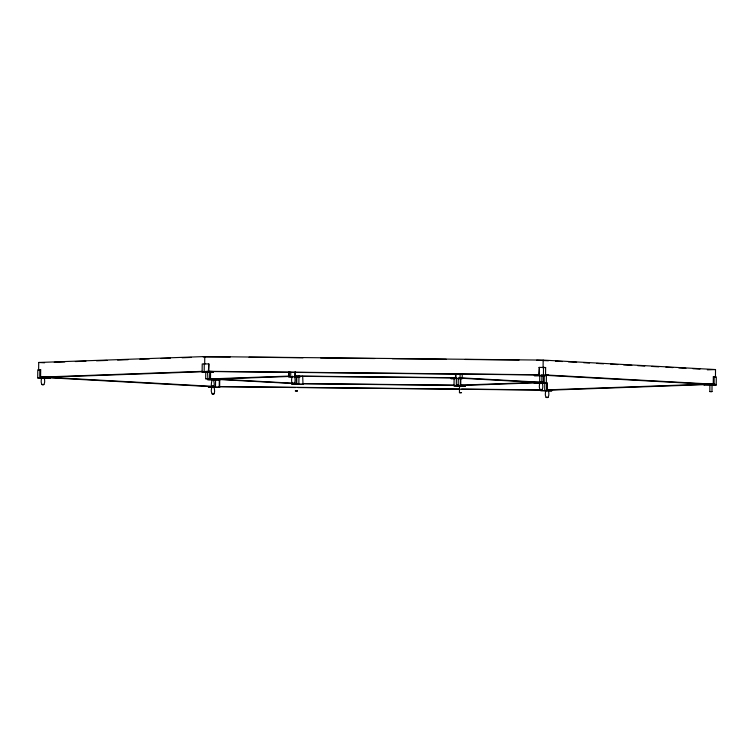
<?xml version="1.0" encoding="UTF-8"?>
<svg xmlns="http://www.w3.org/2000/svg" width="754" height="754" viewBox="0 0 754 754"><rect width="100%" height="100%" fill="white"/><g stroke="black" fill="none" stroke-linecap="round" stroke-linejoin="round"><path stroke-width="1.13" d="M37.7 377.905L50.009 378.131L37.7 377.905L37.785 369.818L40.678 369.752L40.603 377.113L49.095 377.198M38.633 370.393L38.718 362.476L204.768 356.557L543.172 360.101L715.527 369.554L715.442 377.471M39.745 377.839L39.83 369.743L40.678 369.752M44.071 377.245C46.918 387.405 38.812 387.292 41.875 377.217M206.285 372.278L202.129 372.052L202.213 363.965L204.692 363.909M202.129 372.052L204.174 371.976L204.259 363.89L208.849 363.956L208.773 371.307L213.099 371.552M204.683 364.474L204.768 356.557M207.538 371.42L207.878 378.762L205.691 378.734L205.767 371.373L207.953 371.402M207.322 372.335L213.523 372.306L208.33 372.024L208.849 363.956M211.978 379.827L207.595 379.686L209.64 379.611L209.725 371.524M210.564 372.58L210.498 378.885L218.99 378.979M211.77 386.359C210.187 384.625 213.194 377.82 211.855 379.008M212.204 386.566C208.669 394.653 216.492 398.027 214.164 387.631M211.921 386.368C216.841 387.839 212.081 377.481 213.966 379.017M219.734 379.168L219.65 387.254L215.484 387.207L215.578 379.121M219.235 386.538L219.32 379.177M292.816 377.028L288.659 376.802L288.707 372.174M289.102 376.086L289.14 371.882M288.659 376.802L290.695 376.727L290.752 372.099M294.484 376.152C297.34 386.35 289.216 386.105 292.288 376.123M295.888 377.009L300.054 377.057L294.861 376.774L294.908 372.146M295.342 371.854L295.304 376.058L299.63 376.293M296.397 377.104L296.322 383.409L292.156 383.55M302.684 376.208L303.014 384.286L291.732 384.304L296.737 384.125L296.812 377.188M303.014 384.286L298.857 384.238L298.942 376.152M454.031 385.859L465.312 386.123L454.031 385.859L454.115 377.773M455.539 373.532L455.491 377.735L451.326 377.886M455.058 378.678L450.901 378.631L455.897 378.451L455.953 373.833M457.273 385.237L456.311 385.2L456.387 377.839M458.187 385.907L458.281 377.82M460.675 392.693L461.561 392.664L459.45 392.655L459.525 385.303M462.23 373.993L462.183 378.612L460.063 378.499L460.11 373.871M460.308 385.831L460.392 377.745M464.907 385.36L460.732 385.124L460.817 377.773M540.543 375.822L534.266 375.662L539.27 375.483L539.355 367.396L538.856 374.766L534.69 374.908M540.637 382.269L539.685 382.231L539.76 374.87M539.968 382.429C537.055 392.297 545.104 392.711 542.154 382.457M540.929 382.269L541.796 382.259L541.947 374.898M543.087 368.018L543.172 360.101M538.94 367.405L543.511 367.434L543.361 382.372L534.859 382.278M546.405 375.143L546.32 383.23L544.199 383.117L544.284 375.021M544.708 390.657L551.834 390.864L540.543 390.61L544.708 390.657L544.793 382.561M541.542 375.784L545.547 375.643L545.632 367.556L543.511 367.434M548.233 390.063C551.108 400.044 542.946 400.251 546.037 390.044M546.82 390.581L546.914 382.495L547.244 389.875L551.419 390.11M709.863 391.571L709.863 384.201L710.805 384.191L712.049 384.229L711.974 391.59L709.853 391.552L711.974 391.59M716.215 385.011L703.897 384.785L716.215 385.011L716.3 376.915L713.331 376.793L713.256 384.144L704.754 384.059M714.095 384.889L714.179 376.802M41.8 384.568L43.986 384.587M205.682 378.734L207.868 378.753M211.695 386.35L213.655 386.35M295.417 383.569L296.576 383.569M297.462 390.958L295.266 390.93L296.228 390.977M456.311 385.19L458.498 385.228L457.537 385.181M539.676 382.221L541.645 382.231M459.45 392.646L460.411 392.636M545.962 397.396L546.923 397.377M548.149 397.424L547.187 397.443M54.25 362.316L64.806 361.939M75.362 361.562L85.918 361.185M96.484 360.808L107.04 360.431M117.596 360.054L128.152 359.677M139.886 359.262L149.273 358.923M160.998 358.508L170.385 358.178M182.119 357.754L191.497 357.424M203.231 357L230.224 357.019M40.895 377.104L202.27 371.354M49.396 377.188L203.071 371.713M288.81 376.095L208.453 378.96L296.614 383.692M289.611 376.463L216.945 379.045L297.283 383.456M545.632 367.556L543.097 367.452M208.792 386.519L212.958 386.378M546.32 375.19L548.667 375.106M707.346 369.846L715.527 369.554M219.65 387.254L208.368 387.273L215.484 387.207M458.178 378.753L462.183 378.612M460.807 385.115L534.633 382.485M465.114 385.351L540.816 382.655M546.32 383.23L542.013 383.277M542.003 389.818L541.136 389.827M547.338 389.856L706.875 384.172M551.655 390.101L704.849 384.634M295.559 383.569L296.284 383.56M249.018 357.217L303.023 357.773M320.629 357.962L374.634 358.527M392.25 358.716L446.255 359.281M465.039 359.469L519.054 360.035M536.659 360.224L548.412 360.761M208.132 371.307L539.496 374.766M208.933 371.505L535.331 374.917M204.174 371.976L208.33 372.024M539.27 375.483L545.547 375.643M294.654 376.048L456.142 377.745M298.999 376.293L451.957 377.886M290.695 376.727L294.861 376.774M455.897 378.451L460.063 378.499M210.573 379.073L219.065 379.168M209.64 379.611L219.904 379.912L214.24 379.846M544.199 383.117L534.002 383.004L539.741 383.258M303.155 383.569L453.757 385.143M302.467 383.758L454.596 385.351M218.603 386.529L459.28 389.045M461.637 389.073L541.466 389.903M219.131 386.727L295.511 387.528M297.858 387.547L541.089 390.091M710.824 384.248L709.863 384.21M711.088 384.191L712.049 384.229M293.174 383.522L292.439 383.503M293.438 383.466L294.173 383.484M540.854 389.818L539.968 389.799M296.492 390.921L297.453 390.958M212.864 393.946L211.987 393.918M213.128 393.89L214.089 393.927M555.462 361.147L562.512 361.534M568.384 361.854L576.612 362.306M583.662 362.693L589.534 363.023M596.584 363.409L603.634 363.796M610.683 364.182L617.733 364.568M623.605 364.889L631.833 365.341M637.705 365.662L644.755 366.048M651.805 366.435L658.855 366.821M665.914 367.207L672.964 367.594M678.836 367.914L685.886 368.301M692.935 368.697L699.985 369.083M713.331 376.793L715.452 376.906M545.359 374.936L715.367 384.267M541.202 375.087L704.528 384.05M462.004 377.905L544.303 382.419M458.979 378.122L534.652 382.269M38.718 362.476L44.58 362.797M296.737 384.125L298.857 384.238M49.406 377.396L215.078 386.491M43.251 377.443L210.913 386.642"/></g></svg>
